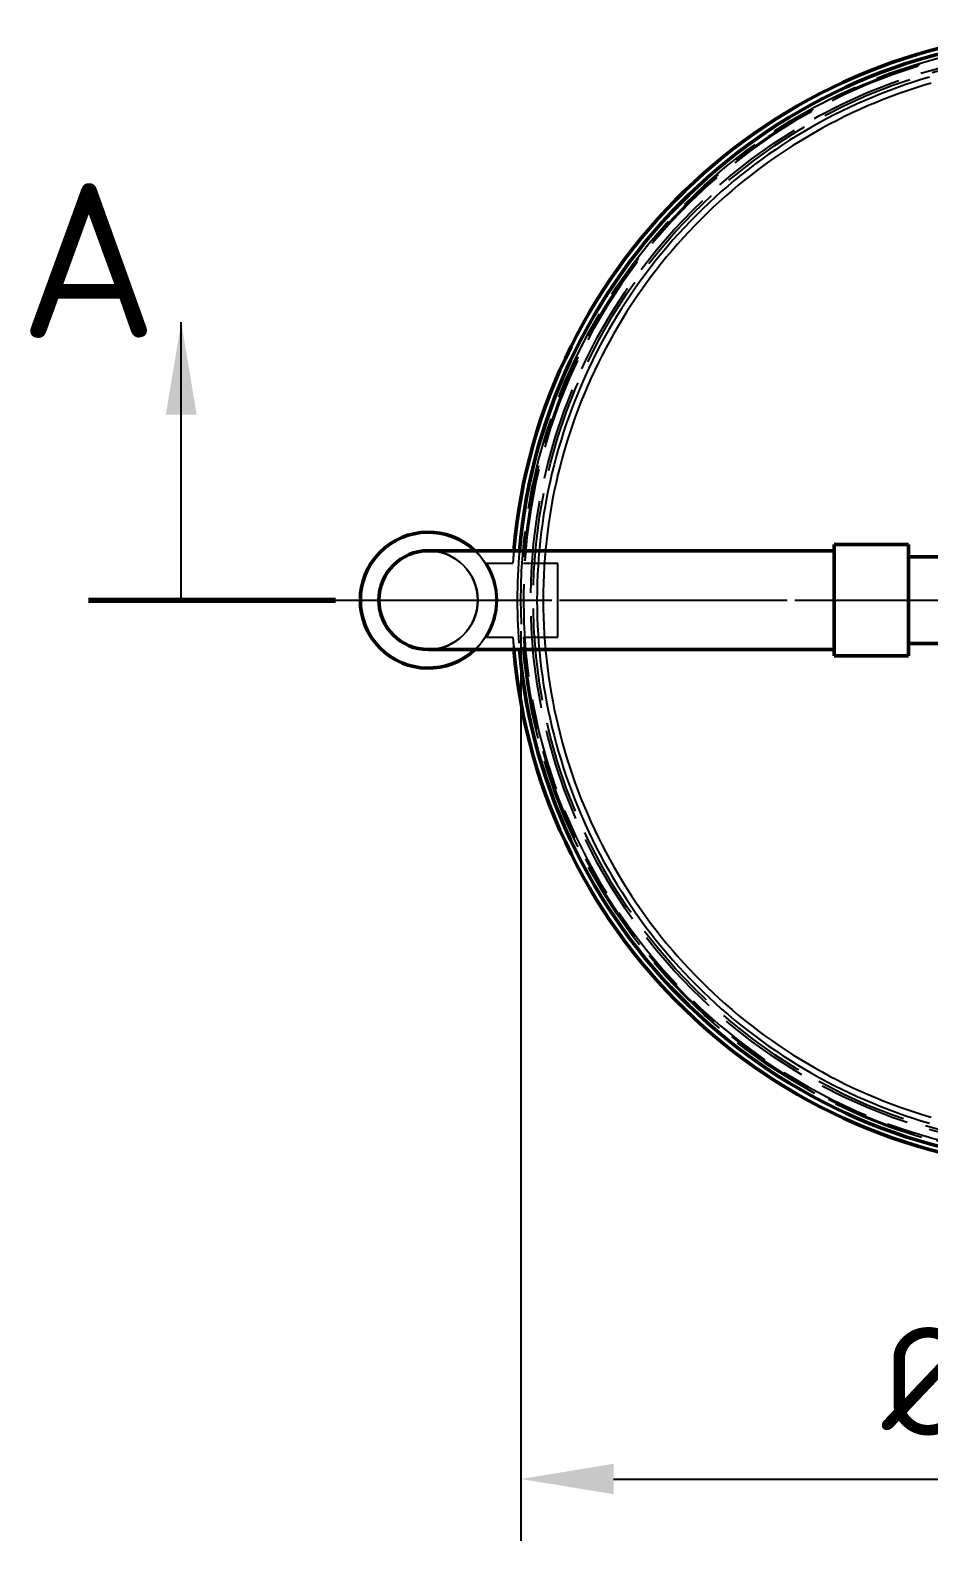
# Model space of a CAD drawing. Header units: millimetres. Extents: x 0 to 420, y 0 to 297.
# Drawn here: x 53.31 to 82.41, y 61.1 to 110 of the extents above; entities that cross this region are included whole.
import ezdxf
from ezdxf.enums import TextEntityAlignment as Align

# ---------------------------------------------------------------- set-up
doc = ezdxf.new("R2010")
doc.units = ezdxf.units.MM
doc.linetypes.add('ISO02-TRAZOS', pattern=[3.75, 3, -0.75])
doc.linetypes.add('ISO04-TRAZO-PUNTO', pattern=[7.625, 6, -0.75, 0.125, -0.75])
for name, color, linetype, lineweight in [('01-VISIBLE', 7, 'CONTINUOUS', 50), ('02-OCULTA', 4, 'ISO02-TRAZOS', 25), ('03-EJE', 1, 'ISO04-TRAZO-PUNTO', 25), ('04-COTA', 3, 'CONTINUOUS', 25), ('06-TEXTO', 7, 'CONTINUOUS', 25), ('07-RECUADRO', 7, 'CONTINUOUS', 70), ('08-FINA', 5, 'CONTINUOUS', 25)]:
    doc.layers.add(name, color=color, linetype=linetype, lineweight=lineweight)
doc.styles.add('ISO3098', font='isocpeur.ttf')
doc.dimstyles.new('FLAMA-ISO', dxfattribs={"dimtxt": 3.5, "dimasz": 3, "dimexe": 2, "dimexo": 1, "dimgap": 1, "dimtad": 1, "dimdec": 1, "dimtxsty": 'ISO3098', "dimcen": 2.5, "dimclrd": 3, "dimclre": 3, "dimclrt": 3, "dimazin": 3, "dimtfac": 1, "dimtmove": 0, "dimatfit": 3, "dimlwd": 25, "dimlwe": 25})

msp = doc.modelspace()

# ---------------------------------------------------------------- hatches: boundary and pattern name
at = {"layer": '08-FINA'}
h = msp.add_hatch(color=7, dxfattribs=at)
h.dxf.hatch_style = 1
h.paths.add_polyline_path([(58.2, 100.55), (57.7, 97.55), (58.7, 97.55)])

# ---------------------------------------------------------------- linework, layer by layer
at = {"layer": '01-VISIBLE'}
for p, q in [((79.35, 93.15), (74.2, 93.15)), ((81.75, 93.35), (79.35, 93.35)), ((83.253, 92.95), (81.75, 92.95)), ((83.253, 90.15), (81.75, 90.15)), ((79.35, 89.95), (74.2, 89.95)), ((81.75, 89.75), (79.35, 89.75))]:
    msp.add_line(p, q, dxfattribs=at)
for points in [[(74.2, 93.15), (74.1, 93.15), (74, 93.15), (73.9, 93.15), (73.8, 93.15), (73.7, 93.15), (73.6, 93.15), (73.5, 93.15), (73.4, 93.15), (73.3, 93.15), (73.2, 93.15), (73.1, 93.15), (73, 93.15), (72.9, 93.15), (72.8, 93.15), (72.7, 93.15), (72.6, 93.15), (72.5, 93.15), (72.4, 93.15), (72.3, 93.15), (72.2, 93.15), (72.1, 93.15), (72, 93.15), (71.9, 93.15), (71.8, 93.15), (71.7, 93.15), (71.6, 93.15), (71.5, 93.15), (71.4, 93.15), (71.3, 93.15), (71.2, 93.15), (71.1, 93.15), (71, 93.15), (70.9, 93.15), (70.8, 93.15), (70.7, 93.15), (70.6, 93.15), (70.5, 93.15), (70.4, 93.15), (70.3, 93.15), (70.2, 93.15), (70.1, 93.15), (70, 93.15), (69.9, 93.15), (69.8, 93.15), (69.7, 93.15), (69.6, 93.15), (69.5, 93.15), (69.4, 93.15), (69.3, 93.15), (69.2, 93.15), (69.1, 93.15), (69, 93.15), (68.9, 93.15), (68.8, 93.15), (68.7, 93.15), (68.6, 93.15), (68.5, 93.15), (68.4, 93.15), (68.3, 93.15), (68.2, 93.15), (68.1, 93.15), (68, 93.15), (67.9, 93.15), (67.8, 93.15), (67.7, 93.15), (67.6, 93.15), (67.5, 93.15), (67.4, 93.15), (67.3, 93.15), (67.2, 93.15), (67.1, 93.15), (67, 93.15), (66.9, 93.15), (66.8, 93.15), (66.7, 93.15), (66.6, 93.15), (66.5, 93.15), (66.4, 93.15), (66.3, 93.15), (66.2, 93.15)], [(79.35, 89.75), (79.35, 89.85), (79.35, 89.95), (79.35, 90.05), (79.35, 90.15), (79.35, 90.25), (79.35, 90.35), (79.35, 90.45), (79.35, 90.55), (79.35, 90.65), (79.35, 90.75), (79.35, 90.85), (79.35, 90.95), (79.35, 91.05), (79.35, 91.15), (79.35, 91.25), (79.35, 91.35), (79.35, 91.45), (79.35, 91.55), (79.35, 91.65), (79.35, 91.75), (79.35, 91.85), (79.35, 91.95), (79.35, 92.05), (79.35, 92.15), (79.35, 92.25), (79.35, 92.35), (79.35, 92.45), (79.35, 92.55), (79.35, 92.65), (79.35, 92.75), (79.35, 92.85), (79.35, 92.95), (79.35, 93.05), (79.35, 93.15), (79.35, 93.25), (79.35, 93.35)], [(81.75, 89.75), (81.75, 89.85), (81.75, 89.95), (81.75, 90.05), (81.75, 90.15), (81.75, 90.25), (81.75, 90.35), (81.75, 90.45), (81.75, 90.55), (81.75, 90.65), (81.75, 90.75), (81.75, 90.85), (81.75, 90.95), (81.75, 91.05), (81.75, 91.15), (81.75, 91.25), (81.75, 91.35), (81.75, 91.45), (81.75, 91.55), (81.75, 91.65), (81.75, 91.75), (81.75, 91.85), (81.75, 91.95), (81.75, 92.05), (81.75, 92.15), (81.75, 92.25), (81.75, 92.35), (81.75, 92.45), (81.75, 92.55), (81.75, 92.65), (81.75, 92.75), (81.75, 92.85), (81.75, 92.95), (81.75, 93.05), (81.75, 93.15), (81.75, 93.25), (81.75, 93.35)], [(74.2, 89.95), (74.1, 89.95), (74, 89.95), (73.9, 89.95), (73.8, 89.95), (73.7, 89.95), (73.6, 89.95), (73.5, 89.95), (73.4, 89.95), (73.3, 89.95), (73.2, 89.95), (73.1, 89.95), (73, 89.95), (72.9, 89.95), (72.8, 89.95), (72.7, 89.95), (72.6, 89.95), (72.5, 89.95), (72.4, 89.95), (72.3, 89.95), (72.2, 89.95), (72.1, 89.95), (72, 89.95), (71.9, 89.95), (71.8, 89.95), (71.7, 89.95), (71.6, 89.95), (71.5, 89.95), (71.4, 89.95), (71.3, 89.95), (71.2, 89.95), (71.1, 89.95), (71, 89.95), (70.9, 89.95), (70.8, 89.95), (70.7, 89.95), (70.6, 89.95), (70.5, 89.95), (70.4, 89.95), (70.3, 89.95), (70.2, 89.95), (70.1, 89.95), (70, 89.95), (69.9, 89.95), (69.8, 89.95), (69.7, 89.95), (69.6, 89.95), (69.5, 89.95), (69.4, 89.95), (69.3, 89.95), (69.2, 89.95), (69.1, 89.95), (69, 89.95), (68.9, 89.95), (68.8, 89.95), (68.7, 89.95), (68.6, 89.95), (68.5, 89.95), (68.4, 89.95), (68.3, 89.95), (68.2, 89.95), (68.1, 89.95), (68, 89.95), (67.9, 89.95), (67.8, 89.95), (67.7, 89.95), (67.6, 89.95), (67.5, 89.95), (67.4, 89.95), (67.3, 89.95), (67.2, 89.95), (67.1, 89.95), (67, 89.95), (66.9, 89.95), (66.8, 89.95), (66.7, 89.95), (66.6, 89.95), (66.5, 89.95), (66.4, 89.95), (66.3, 89.95), (66.2, 89.95)]]:
    msp.add_lwpolyline(points, dxfattribs=at)
for centre, radius, start, end in [((87.35, 91.55), 18.45, 6.2232, 175.025), ((87.35, 91.55), 18.27, 6.2847, 174.9759), ((66.2, 91.55), 2.2, 46.6582, -46.6582), ((66.2, 91.55), 1.6, 90, -90), ((87.35, 91.55), 18.45, -175.025, -6.2232), ((87.35, 91.55), 18.27, -174.9759, -6.2847)]:
    msp.add_arc(centre, radius, start, end, dxfattribs=at)
at = {"layer": '02-OCULTA'}
for p, q in [((68.091, 92.75), (68.939, 92.75)), ((68.091, 92.75), (68.939, 92.75)), ((69.28, 92.75), (70.4, 92.75)), ((69.28, 92.75), (70.4, 92.75)), ((70.4, 90.35), (70.4, 92.75)), ((70.4, 90.35), (70.4, 92.75)), ((68.091, 90.35), (68.939, 90.35)), ((68.091, 90.35), (68.939, 90.35)), ((69.28, 90.35), (70.4, 90.35)), ((69.28, 90.35), (70.4, 90.35))]:
    msp.add_line(p, q, dxfattribs=at)
for points in [[(82.431, 108.48), (82.166, 108.401), (81.902, 108.317), (81.639, 108.23), (81.378, 108.138), (81.118, 108.042), (80.86, 107.942), (80.603, 107.838), (80.348, 107.73), (80.095, 107.618), (79.843, 107.502), (79.594, 107.383), (79.346, 107.259), (79.1, 107.131), (78.857, 107), (78.615, 106.864), (78.375, 106.725), (78.138, 106.582), (77.903, 106.436), (77.671, 106.286), (77.44, 106.132), (77.212, 105.974), (76.987, 105.813), (76.764, 105.649), (76.544, 105.481), (76.327, 105.309), (76.112, 105.135), (75.9, 104.956), (75.691, 104.775), (75.485, 104.59), (75.281, 104.402), (75.081, 104.211), (74.884, 104.017), (74.689, 103.819), (74.498, 103.619), (74.31, 103.416), (74.125, 103.209), (73.944, 103), (73.766, 102.788), (73.591, 102.573), (73.42, 102.356), (73.252, 102.136), (73.087, 101.913), (72.926, 101.687), (72.769, 101.46), (72.615, 101.229), (72.465, 100.997), (72.318, 100.762), (72.175, 100.524), (72.036, 100.285), (71.901, 100.043), (71.77, 99.8), (71.642, 99.554), (71.518, 99.306), (71.398, 99.056), (71.282, 98.805), (71.17, 98.552), (71.062, 98.297), (70.958, 98.04), (70.858, 97.782), (70.763, 97.522), (70.671, 97.261), (70.583, 96.998), (70.5, 96.734), (70.42, 96.469), (70.345, 96.202), (70.274, 95.935), (70.207, 95.666), (70.144, 95.396), (70.086, 95.125), (70.032, 94.854), (69.982, 94.581), (69.936, 94.308), (69.895, 94.034), (69.858, 93.76), (69.826, 93.485), (69.798, 93.209), (69.774, 92.933), (69.754, 92.657), (69.739, 92.381), (69.729, 92.104), (69.722, 91.827), (69.719, 91.55), (69.722, 91.273), (69.728, 90.996), (69.739, 90.72), (69.754, 90.443), (69.774, 90.167), (69.798, 89.891), (69.826, 89.616), (69.859, 89.341), (69.895, 89.066), (69.937, 88.792), (69.982, 88.519), (70.032, 88.247), (70.086, 87.975), (70.145, 87.704), (70.207, 87.435), (70.274, 87.166), (70.345, 86.898), (70.42, 86.632), (70.5, 86.366), (70.583, 86.102), (70.671, 85.84), (70.763, 85.578), (70.859, 85.319), (70.959, 85.06), (71.062, 84.804), (71.17, 84.549), (71.282, 84.295), (71.398, 84.044), (71.518, 83.794), (71.642, 83.546), (71.77, 83.301), (71.901, 83.057), (72.036, 82.815), (72.175, 82.576), (72.318, 82.339), (72.465, 82.104), (72.615, 81.871), (72.769, 81.641), (72.926, 81.413), (73.087, 81.187), (73.251, 80.965), (73.419, 80.744), (73.591, 80.527), (73.766, 80.312), (73.944, 80.1), (74.125, 79.891), (74.31, 79.685), (74.498, 79.481), (74.689, 79.281), (74.883, 79.084), (75.081, 78.889), (75.281, 78.698), (75.485, 78.51), (75.691, 78.325), (75.9, 78.144), (76.112, 77.966), (76.327, 77.791), (76.544, 77.62), (76.764, 77.452), (76.987, 77.287), (77.212, 77.126), (77.44, 76.969), (77.671, 76.815), (77.903, 76.665), (78.138, 76.518), (78.375, 76.375), (78.615, 76.236), (78.857, 76.101), (79.1, 75.969), (79.346, 75.842), (79.594, 75.718), (79.843, 75.598), (80.095, 75.482), (80.348, 75.37), (80.603, 75.262), (80.86, 75.158), (81.118, 75.058), (81.378, 74.963), (81.639, 74.871), (81.902, 74.783), (82.166, 74.7), (82.431, 74.62)], [(82.487, 108.288), (82.225, 108.21), (81.964, 108.127), (81.704, 108.04), (81.446, 107.95), (81.189, 107.855), (80.934, 107.756), (80.68, 107.653), (80.428, 107.547), (80.177, 107.436), (79.929, 107.321), (79.682, 107.203), (79.437, 107.081), (79.194, 106.954), (78.953, 106.824), (78.714, 106.691), (78.477, 106.553), (78.243, 106.412), (78.01, 106.267), (77.78, 106.119), (77.553, 105.966), (77.327, 105.811), (77.105, 105.652), (76.884, 105.489), (76.667, 105.323), (76.452, 105.153), (76.239, 104.98), (76.03, 104.804), (75.823, 104.625), (75.619, 104.442), (75.418, 104.256), (75.22, 104.067), (75.025, 103.875), (74.833, 103.68), (74.644, 103.482), (74.458, 103.281), (74.275, 103.077), (74.096, 102.87), (73.92, 102.661), (73.747, 102.448), (73.578, 102.233), (73.412, 102.016), (73.249, 101.795), (73.09, 101.572), (72.934, 101.347), (72.782, 101.12), (72.634, 100.89), (72.489, 100.657), (72.348, 100.423), (72.21, 100.186), (72.076, 99.947), (71.946, 99.706), (71.82, 99.463), (71.698, 99.218), (71.579, 98.971), (71.465, 98.723), (71.354, 98.472), (71.247, 98.22), (71.144, 97.966), (71.046, 97.711), (70.951, 97.454), (70.86, 97.196), (70.773, 96.936), (70.691, 96.675), (70.612, 96.413), (70.538, 96.149), (70.468, 95.885), (70.401, 95.619), (70.34, 95.352), (70.282, 95.085), (70.228, 94.816), (70.179, 94.547), (70.134, 94.277), (70.093, 94.006), (70.057, 93.735), (70.025, 93.463), (69.997, 93.191), (69.973, 92.918), (69.954, 92.645), (69.939, 92.371), (69.929, 92.098), (69.922, 91.824), (69.919, 91.55), (69.921, 91.276), (69.928, 91.003), (69.939, 90.729), (69.954, 90.456), (69.973, 90.183), (69.997, 89.91), (70.025, 89.638), (70.057, 89.366), (70.094, 89.094), (70.134, 88.824), (70.179, 88.554), (70.229, 88.284), (70.282, 88.016), (70.34, 87.748), (70.402, 87.481), (70.468, 87.216), (70.538, 86.951), (70.612, 86.688), (70.691, 86.425), (70.774, 86.164), (70.86, 85.905), (70.951, 85.646), (71.046, 85.389), (71.144, 85.134), (71.247, 84.88), (71.354, 84.628), (71.465, 84.378), (71.579, 84.129), (71.698, 83.882), (71.82, 83.637), (71.946, 83.394), (72.076, 83.153), (72.21, 82.914), (72.347, 82.678), (72.489, 82.443), (72.633, 82.211), (72.782, 81.981), (72.934, 81.753), (73.09, 81.528), (73.249, 81.305), (73.411, 81.085), (73.577, 80.867), (73.747, 80.652), (73.92, 80.44), (74.096, 80.23), (74.275, 80.023), (74.458, 79.819), (74.644, 79.618), (74.833, 79.42), (75.025, 79.225), (75.22, 79.033), (75.418, 78.844), (75.619, 78.658), (75.823, 78.475), (76.03, 78.296), (76.239, 78.12), (76.452, 77.947), (76.667, 77.778), (76.884, 77.611), (77.105, 77.449), (77.327, 77.29), (77.553, 77.134), (77.78, 76.982), (78.01, 76.833), (78.243, 76.689), (78.477, 76.547), (78.714, 76.41), (78.953, 76.276), (79.194, 76.146), (79.437, 76.02), (79.682, 75.898), (79.929, 75.779), (80.177, 75.664), (80.428, 75.554), (80.68, 75.447), (80.934, 75.344), (81.189, 75.245), (81.446, 75.151), (81.704, 75.06), (81.964, 74.973), (82.225, 74.891), (82.487, 74.812)], [(79.35, 93.35), (79.35, 93.244), (79.35, 93.138), (79.35, 93.033), (79.35, 92.927), (79.35, 92.821), (79.35, 92.715), (79.35, 92.609), (79.35, 92.503), (79.35, 92.397), (79.35, 92.291), (79.35, 92.185), (79.35, 92.08), (79.35, 91.974), (79.35, 91.868), (79.35, 91.762), (79.35, 91.656), (79.35, 91.55)], [(79.35, 89.95), (79.35, 90.05), (79.35, 90.15), (79.35, 90.25), (79.35, 90.35), (79.35, 90.45), (79.35, 90.55), (79.35, 90.65), (79.35, 90.75), (79.35, 90.85), (79.35, 90.95), (79.35, 91.05), (79.35, 91.15), (79.35, 91.25), (79.35, 91.35), (79.35, 91.45), (79.35, 91.55), (79.35, 91.65), (79.35, 91.75), (79.35, 91.85), (79.35, 91.95), (79.35, 92.05), (79.35, 92.15), (79.35, 92.25), (79.35, 92.35), (79.35, 92.45), (79.35, 92.55), (79.35, 92.65), (79.35, 92.75), (79.35, 92.85), (79.35, 92.95), (79.35, 93.05), (79.35, 93.15)], [(79.35, 93.15), (79.35, 93.044), (79.35, 92.937), (79.35, 92.83), (79.35, 92.724), (79.35, 92.617), (79.35, 92.51), (79.35, 92.404), (79.35, 92.297), (79.35, 92.19), (79.35, 92.084), (79.35, 91.977), (79.35, 91.87), (79.35, 91.764), (79.35, 91.657), (79.35, 91.55)], [(81.75, 93.35), (81.75, 93.244), (81.75, 93.138), (81.75, 93.033), (81.75, 92.927), (81.75, 92.821), (81.75, 92.715), (81.75, 92.609), (81.75, 92.503), (81.75, 92.397), (81.75, 92.291), (81.75, 92.185), (81.75, 92.08), (81.75, 91.974), (81.75, 91.868), (81.75, 91.762), (81.75, 91.656), (81.75, 91.55)], [(81.75, 90.15), (81.75, 90.25), (81.75, 90.35), (81.75, 90.45), (81.75, 90.55), (81.75, 90.65), (81.75, 90.75), (81.75, 90.85), (81.75, 90.95), (81.75, 91.05), (81.75, 91.15), (81.75, 91.25), (81.75, 91.35), (81.75, 91.45), (81.75, 91.55), (81.75, 91.65), (81.75, 91.75), (81.75, 91.85), (81.75, 91.95), (81.75, 92.05), (81.75, 92.15), (81.75, 92.25), (81.75, 92.35), (81.75, 92.45), (81.75, 92.55), (81.75, 92.65), (81.75, 92.75), (81.75, 92.85), (81.75, 92.95)], [(81.75, 92.95), (81.75, 92.842), (81.75, 92.735), (81.75, 92.627), (81.75, 92.519), (81.75, 92.412), (81.75, 92.304), (81.75, 92.196), (81.75, 92.089), (81.75, 91.981), (81.75, 91.873), (81.75, 91.766), (81.75, 91.658), (81.75, 91.55)], [(79.35, 91.55), (79.35, 91.45), (79.35, 91.35), (79.35, 91.25), (79.35, 91.15), (79.35, 91.05), (79.35, 90.95), (79.35, 90.85), (79.35, 90.75), (79.35, 90.65), (79.35, 90.55), (79.35, 90.45), (79.35, 90.35), (79.35, 90.25), (79.35, 90.15), (79.35, 90.05), (79.35, 89.95), (79.35, 89.85), (79.35, 89.75)], [(79.35, 91.55), (79.35, 91.45), (79.35, 91.35), (79.35, 91.25), (79.35, 91.15), (79.35, 91.05), (79.35, 90.95), (79.35, 90.85), (79.35, 90.75), (79.35, 90.65), (79.35, 90.55), (79.35, 90.45), (79.35, 90.35), (79.35, 90.25), (79.35, 90.15), (79.35, 90.05), (79.35, 89.95)], [(81.75, 91.55), (81.75, 91.45), (81.75, 91.35), (81.75, 91.25), (81.75, 91.15), (81.75, 91.05), (81.75, 90.95), (81.75, 90.85), (81.75, 90.75), (81.75, 90.65), (81.75, 90.55), (81.75, 90.45), (81.75, 90.35), (81.75, 90.25), (81.75, 90.15)], [(81.75, 91.55), (81.75, 91.45), (81.75, 91.35), (81.75, 91.25), (81.75, 91.15), (81.75, 91.05), (81.75, 90.95), (81.75, 90.85), (81.75, 90.75), (81.75, 90.65), (81.75, 90.55), (81.75, 90.45), (81.75, 90.35), (81.75, 90.25), (81.75, 90.15), (81.75, 90.05), (81.75, 89.95), (81.75, 89.85), (81.75, 89.75)]]:
    msp.add_lwpolyline(points, dxfattribs=at)
for centre, radius in [((87.35, 91.55), 18.15), ((87.35, 91.55), 18.15), ((87.35, 91.55), 18.15), ((87.35, 91.55), 17.83), ((87.35, 91.55), 17.75), ((87.35, 91.55), 17.75), ((87.35, 91.55), 17.75), ((87.35, 91.55), 17.75), ((66.2, 91.55), 2.2), ((66.2, 91.55), 1.6), ((66.2, 91.55), 1.6), ((66.2, 91.55), 1.6)]:
    msp.add_circle(centre, radius, dxfattribs=at)
for centre, radius, start, end in [((87.35, 91.55), 18.45, 0, 176.2708), ((87.35, 91.55), 18.11, 0, 176.2007), ((87.35, 91.55), 18.11, 0, 176.2007), ((87.35, 91.55), 18.07, 0, -90.9513), ((66.2, 91.55), 1.6, 0, 90), ((66.2, 91.55), 2.2, 0, 46.6582), ((87.35, 91.55), 18.45, 175.025, 176.2708), ((87.35, 91.55), 18.27, 174.9759, -174.9759), ((66.2, 91.55), 2.24, -32.3924, 32.3924), ((66.2, 91.55), 2.24, -32.3924, 32.3924), ((66.2, 91.55), 1.6, -90, 0), ((66.2, 91.55), 2.2, -46.6582, 0), ((87.35, 91.55), 18.45, -176.2708, 0), ((87.35, 91.55), 18.11, -176.2007, 0), ((87.35, 91.55), 18.11, -176.2007, 0), ((87.35, 91.55), 18.45, -176.2708, -175.025)]:
    msp.add_arc(centre, radius, start, end, dxfattribs=at)
at = {"layer": '03-EJE'}
for p, q in [((55.2, 91.55), (119.5, 91.55)), ((64.2, 91.55), (110.5, 91.55))]:
    msp.add_line(p, q, dxfattribs=at)
at = {"layer": '07-RECUADRO'}
msp.add_line((55.2, 91.55), (63.2, 91.55), dxfattribs=at)
at = {"layer": '08-FINA'}
msp.add_line((58.2, 91.55), (58.2, 100.55), dxfattribs=at)

# ---------------------------------------------------------------- texts
at = {"layer": '06-TEXTO', "style": 'ISO3098'}
msp.add_text('A', height=5, dxfattribs=at).set_placement((55.2, 102.55), align=Align.MIDDLE_CENTER)

# ---------------------------------------------------------------- dimensions: what is measured, and where the dimension line sits
at = {"layer": '04-COTA'}
msp.add_linear_dim(base=(69.2, 63.1), p1=(69.2, 91.55), p2=(105.5, 91.55), dimstyle='FLAMA-ISO', override={"dimlfac": 5, "dimpost": '%%c<>'}, dxfattribs=at).render()

doc.saveas('drawing.dxf')
